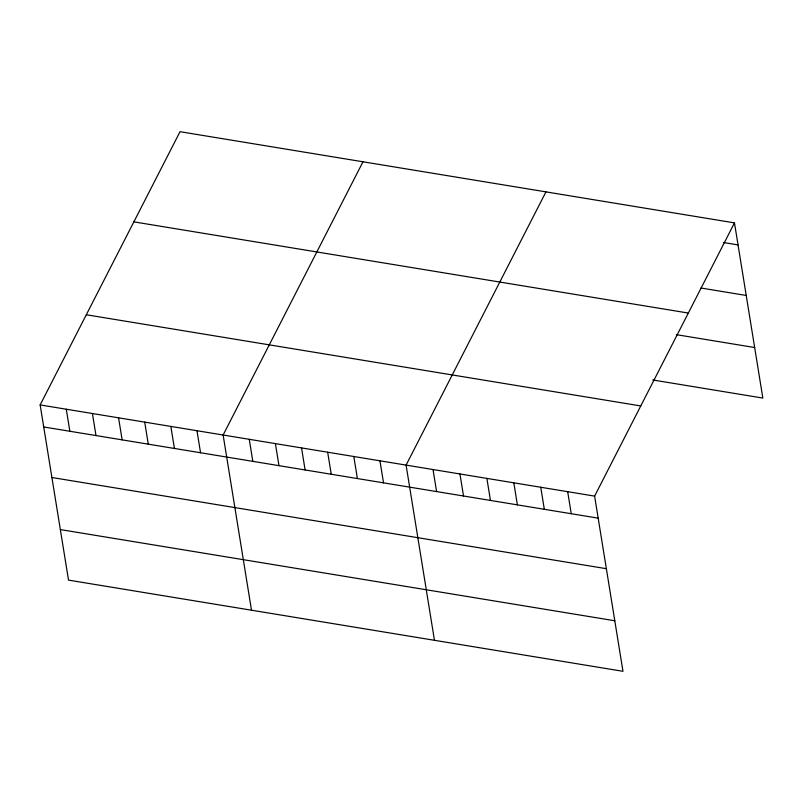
<?xml version="1.0" encoding="UTF-8"?>
<svg xmlns="http://www.w3.org/2000/svg" width="803" height="803" viewBox="0 0 803 803"><rect width="100%" height="100%" fill="white"/><g stroke="black" fill="none" stroke-linecap="round" stroke-linejoin="round"><path stroke-width="1.2" d="M734.474 222.883L594.611 496.113L622.977 671.308L68.526 580.117L40.15 404.923L180.023 131.692L734.474 222.883L762.85 398.077L652.678 379.949M362.986 161.784L223.124 435.015L251.5 610.21M545.96 191.877L406.087 465.108L434.463 640.302M723.352 242.496L738.047 244.915M700.939 288.006L746.228 295.454M133.86 221.859L688.322 313.05M676.317 334.65L754.659 347.528M86.302 314.756L640.764 405.947M40.15 404.923L594.611 496.113M43.723 426.965L598.175 518.156M51.904 477.504L606.365 568.695M60.335 529.578L614.797 620.769M567.681 491.687L571.244 513.729M540.75 487.26L544.314 509.293M513.82 482.834L517.383 504.866M486.879 478.397L490.452 500.44M459.948 473.971L463.522 496.003M433.018 469.544L436.591 491.577M379.949 460.812L383.523 482.854M353.812 456.516L357.385 478.548M327.674 452.219L331.248 474.252M301.537 447.913L305.11 469.956M275.399 443.617L278.972 465.65M249.261 439.321L252.825 461.354M196.986 430.719L200.549 452.762M170.848 426.423L174.412 448.455M144.701 422.127L148.274 444.159M118.563 417.821L122.136 439.863M92.425 413.525L95.999 435.557M66.288 409.229L69.861 431.261"/></g></svg>
